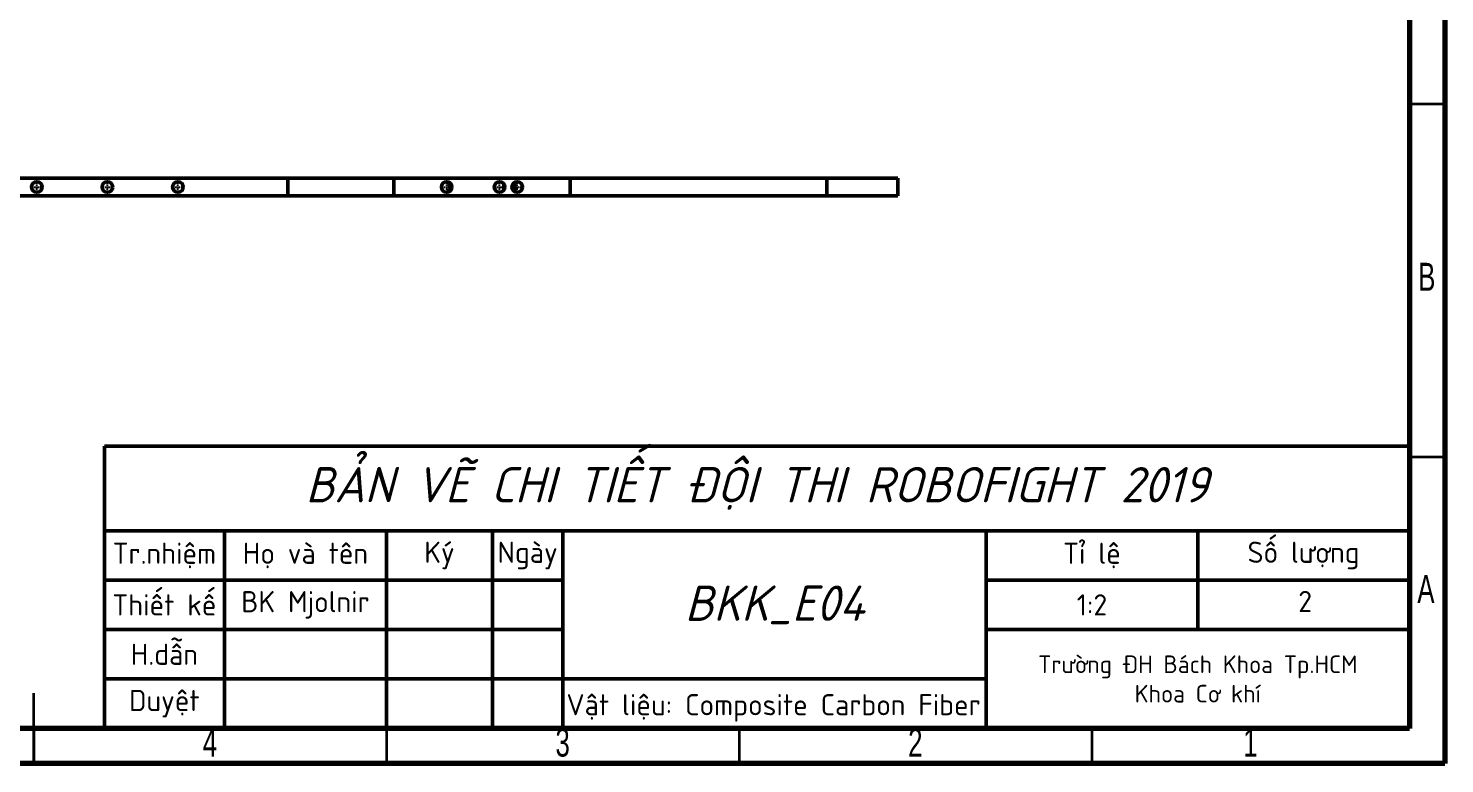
# Model space of a CAD drawing. Header units: millimetres. Extents: x -1615 to 4166, y 5 to 3174.
# Drawn here: x 214.2 to 415, y 388.9 to 493.1 of the extents above; entities that cross this region are included whole.
import ezdxf

# ---------------------------------------------------------------- set-up
doc = ezdxf.new("R2010")
doc.units = ezdxf.units.MM
doc.header["$LTSCALE"] = 0.25
doc.linetypes.add('ACAD_ISO08W100', pattern=[36, 24, -3, 6, -3])
doc.linetypes.add('CENTER2', pattern=[1.125, 0.75, -0.125, 0.125, -0.125])
doc.layers.get('0').update_dxf_attribs({"lineweight": 50})
for name, color, linetype, lineweight in [('duong tam', 2, 'ACAD_ISO08W100', 25), ('Net dam', 7, 'Continuous', 50), ('van ban', 7, 'Continuous', 25)]:
    doc.layers.add(name, color=color, linetype=linetype, lineweight=lineweight)
doc.styles.add('SLDTEXTSTYLE0', font='TXT', dxfattribs={"width": 0.686449})
doc.styles.get("Standard").update_dxf_attribs({"font": ''})
doc.styles.add('tieng viet', font='')
doc.styles.get('Standard').set_extended_font_data('TCVN 7284')
doc.styles.get('tieng viet').set_extended_font_data('TCVN 7284')

# ---------------------------------------------------------------- blocks, each defined once
blk = doc.blocks.new('*U523')
at = {"layer": 'duong tam', "color": 0, "linetype": 'CENTER2', "transparency": 16777216}
for p, q in [((-0.87, 0), (-0.15, 0)), ((0, 0.15), (0, 0.87)), ((0.15, 0), (0.87, 0)), ((0, -0.87), (0, -0.15))]:
    blk.add_line(p, q, dxfattribs=at)
at = {"layer": 'duong tam', "color": 0, "linetype": 'Continuous', "transparency": 16777216}
for p, q in [((-0.075, 0), (0.075, 0)), ((0, -0.075), (0, 0.075))]:
    blk.add_line(p, q, dxfattribs=at)
blk = doc.blocks.new('*U524')
at = {"layer": 'duong tam', "color": 0, "linetype": 'CENTER2', "transparency": 16777216}
for p, q in [((-0.87, 0), (-0.15, 0)), ((0, 0.15), (0, 0.87)), ((0.15, 0), (0.87, 0)), ((0, -0.87), (0, -0.15))]:
    blk.add_line(p, q, dxfattribs=at)
at = {"layer": 'duong tam', "color": 0, "linetype": 'Continuous', "transparency": 16777216}
for p, q in [((-0.075, 0), (0.075, 0)), ((0, -0.075), (0, 0.075))]:
    blk.add_line(p, q, dxfattribs=at)
blk = doc.blocks.new('*U525')
at = {"layer": 'duong tam', "color": 0, "linetype": 'CENTER2', "transparency": 16777216}
for p, q in [((-0.87, 0), (-0.15, 0)), ((0, 0.15), (0, 0.87)), ((0.15, 0), (0.87, 0)), ((0, -0.87), (0, -0.15))]:
    blk.add_line(p, q, dxfattribs=at)
at = {"layer": 'duong tam', "color": 0, "linetype": 'Continuous', "transparency": 16777216}
for p, q in [((-0.075, 0), (0.075, 0)), ((0, -0.075), (0, 0.075))]:
    blk.add_line(p, q, dxfattribs=at)
blk = doc.blocks.new('*U526')
at = {"layer": 'duong tam', "color": 0, "linetype": 'CENTER2', "transparency": 16777216}
for p, q in [((-0.87, 0), (-0.15, 0)), ((0, 0.15), (0, 0.87)), ((0.15, 0), (0.87, 0)), ((0, -0.87), (0, -0.15))]:
    blk.add_line(p, q, dxfattribs=at)
at = {"layer": 'duong tam', "color": 0, "linetype": 'Continuous', "transparency": 16777216}
for p, q in [((-0.075, 0), (0.075, 0)), ((0, -0.075), (0, 0.075))]:
    blk.add_line(p, q, dxfattribs=at)
blk = doc.blocks.new('*U527')
at = {"layer": 'duong tam', "color": 0, "linetype": 'CENTER2', "transparency": 16777216}
for p, q in [((-0.87, 0), (-0.15, 0)), ((0, 0.15), (0, 0.87)), ((0.15, 0), (0.87, 0)), ((0, -0.87), (0, -0.15))]:
    blk.add_line(p, q, dxfattribs=at)
at = {"layer": 'duong tam', "color": 0, "linetype": 'Continuous', "transparency": 16777216}
for p, q in [((-0.075, 0), (0.075, 0)), ((0, -0.075), (0, 0.075))]:
    blk.add_line(p, q, dxfattribs=at)
blk = doc.blocks.new('*U528')
at = {"layer": 'duong tam', "color": 0, "linetype": 'CENTER2', "transparency": 16777216}
for p, q in [((-0.87, 0), (-0.15, 0)), ((0, 0.15), (0, 0.87)), ((0.15, 0), (0.87, 0)), ((0, -0.87), (0, -0.15))]:
    blk.add_line(p, q, dxfattribs=at)
at = {"layer": 'duong tam', "color": 0, "linetype": 'Continuous', "transparency": 16777216}
for p, q in [((-0.075, 0), (0.075, 0)), ((0, -0.075), (0, 0.075))]:
    blk.add_line(p, q, dxfattribs=at)

msp = doc.modelspace()

# ---------------------------------------------------------------- linework, layer by layer
at = {"color": 7, "linetype": 'Continuous', "lineweight": 70}
for p, q in [((415, 675.863), (415, 388.863)), ((410, 670.863), (410, 393.863)), ((410, 393.863), (20, 393.863)), ((415, 388.863), (15, 388.863))]:
    msp.add_line(p, q, dxfattribs=at)
at = {"color": 7, "linetype": 'Continuous', "lineweight": 35}
for p, q in [((410, 482.363), (415, 482.363)), ((410, 432.363), (415, 432.363)), ((215, 388.863), (215, 398.863)), ((215, 393.863), (215, 388.863)), ((265, 393.863), (265, 388.863)), ((315, 393.863), (315, 388.863)), ((365, 393.863), (365, 388.863))]:
    msp.add_line(p, q, dxfattribs=at)
at = {"layer": 'Net dam'}
for p, q in [((205.421, 471.827), (251.021, 471.827)), ((251.021, 469.327), (251.021, 471.827)), ((251.021, 471.827), (266.021, 471.827)), ((266.021, 469.327), (266.021, 471.827)), ((266.021, 471.827), (291.021, 471.827)), ((281.614, 471.036), (281.614, 470.118)), ((283.185, 471.247), (283.185, 469.907)), ((327.421, 471.827), (291.021, 471.827)), ((291.021, 471.827), (291.021, 469.327)), ((327.421, 471.827), (327.421, 469.327)), ((327.421, 471.827), (337.491, 471.827)), ((337.491, 469.327), (337.491, 471.827)), ((205.421, 469.327), (251.021, 469.327)), ((266.021, 469.327), (251.021, 469.327)), ((266.021, 469.327), (291.021, 469.327)), ((327.421, 469.327), (291.021, 469.327)), ((327.421, 469.327), (337.491, 469.327)), ((225, 393.863), (225, 433.863)), ((225, 433.863), (410, 433.863)), ((410, 433.863), (410, 393.863)), ((225, 421.863), (410, 421.863)), ((242, 393.863), (242, 421.863)), ((265, 393.863), (265, 421.863)), ((280, 393.863), (280, 421.863)), ((290, 393.863), (290, 421.863)), ((350, 393.863), (350, 421.863)), ((380, 407.863), (380, 421.863)), ((225, 414.863), (290, 414.863)), ((350, 414.863), (410, 414.863)), ((225, 407.863), (290, 407.863)), ((350, 407.863), (410, 407.863)), ((225, 400.863), (350, 400.863)), ((410, 393.863), (225, 393.863))]:
    msp.add_line(p, q, dxfattribs=at)
for centre in [(215.421, 470.577), (225.421, 470.577), (235.421, 470.577), (273.521, 470.577), (281.021, 470.577), (283.521, 470.577)]:
    msp.add_circle(centre, 0.75, dxfattribs=at)
msp.add_open_spline([(273.646, 471.317), (273.726, 471.214), (273.797, 471.105), (273.879, 470.921), (273.902, 470.855), (273.934, 470.72), (273.943, 470.65), (273.943, 470.509), (273.935, 470.44), (273.904, 470.304), (273.881, 470.238), (273.799, 470.053), (273.726, 469.941), (273.646, 469.837)], degree=3, knots=[0, 0, 0, 0, 0.25, 0.25, 0.375, 0.375, 0.5, 0.5, 0.625, 0.625, 0.75, 0.75, 1, 1, 1, 1], dxfattribs=at)

# ---------------------------------------------------------------- block references
at = {"layer": 'duong tam', "linetype": 'CENTER2'}
for name, p in [('*U523', (215.421, 470.577)), ('*U524', (225.421, 470.577)), ('*U525', (235.421, 470.577)), ('*U526', (273.521, 470.577)), ('*U527', (281.021, 470.577)), ('*U528', (283.521, 470.577))]:
    msp.add_blockref(name, p, dxfattribs=at)

# ---------------------------------------------------------------- texts
at = {"color": 7, "linetype": 'Continuous', "lineweight": 0, "char_height": 3.969, "attachment_point": 2, "style": 'SLDTEXTSTYLE0'}
for s, insert in [('B', (412.471, 459.834)), ('A', (412.34, 415.584)), ('4', (239.96, 393.834)), ('3', (289.96, 393.834)), ('2', (339.96, 393.834)), ('1', (387.46, 393.834))]:
    msp.add_mtext(s, dxfattribs=dict(at, insert=insert))
at = {"layer": 'van ban', "attachment_point": 5, "style": 'tieng viet'}
for s, width, insert, char_height in [('{\\fTCVN 7284|b0|i1|c0|p34;BẢN VẼ CHI TIẾT ĐỘI THI ROBOFIGHT 2019}', 185, (317.5, 427.863), 5), ('Tr.nhiệm', 17, (233.5, 418.363), 3), ('Họ và tên', 23, (253.5, 418.363), 3), ('Ký', 15, (272.5, 418.363), 3), ('Ngày', 10, (285, 418.363), 3), ('Tỉ lệ', 30, (365, 418.363), 3), ('Số lượng', 30, (395, 418.363), 3), ('Thiết kế', 17, (233.5, 411.363), 3), ('{\\fTCVN 7284|b0|i1|c0|p34;BKK_E04}', 60, (320, 411.363), 5), ('BK Mjolnir', 23, (253.5, 411.363), 3), ('1:2', 30, (365, 411.363), 3), ('H.dẫn', 17, (233.5, 404.363), 3), ('\\pxsm1;Trường ĐH Bách Khoa Tp.HCM\\PKhoa Cơ khí', 60, (380, 400.863), 2.5), ('Duyệt', 17, (233.5, 397.363), 3), ('Vật liệu: Composite Carbon Fiber', 60, (319.865, 396.761), 3)]:
    msp.add_mtext_dynamic_manual_height_columns(s, width=width, gutter_width=12.5, heights=[0], dxfattribs=dict(at, insert=insert, char_height=char_height))
at = {"layer": 'van ban', "insert": (394.243, 413.347), "char_height": 3, "attachment_point": 1}
msp.add_mtext_dynamic_manual_height_columns('2', width=30, gutter_width=17.5, heights=[0], dxfattribs=at)

doc.saveas('drawing.dxf')
